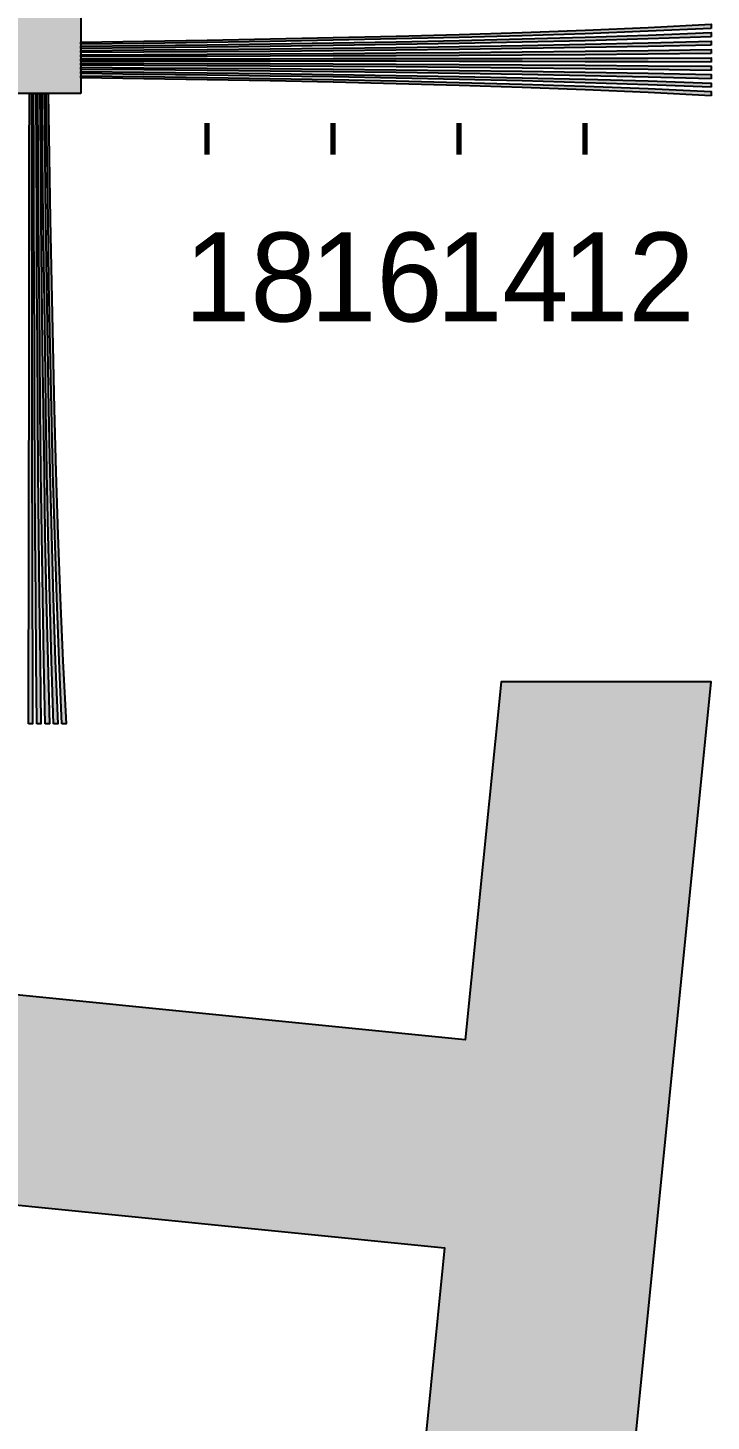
# Model space of a CAD drawing. Header units: millimetres. Extents: x 0 to 1582, y 0 to 984.
# Drawn here: x 229 to 359.1, y 443.5 to 708.8 of the extents above; entities that cross this region are included whole.
import ezdxf

# ---------------------------------------------------------------- set-up
doc = ezdxf.new("R2010")
doc.units = ezdxf.units.MM
for name, color, linetype in [('LABELS', 7, 'Continuous'), ('PERIPHERY', 7, 'Continuous'), ('SFR', 7, 'Continuous')]:
    doc.layers.add(name, color=color, linetype=linetype)

msp = doc.modelspace()

# ---------------------------------------------------------------- hatches: boundary and pattern name
at = {"layer": 'PERIPHERY', "true_color": 0x000000}
h = msp.add_hatch(color=7, dxfattribs=at)
h.dxf.hatch_style = 1
h.paths.add_polyline_path([(239.12, 696.25), (223.12, 696.25), (223.12, 712.25), (239.12, 712.25), (239.12, 696.25)])
h = msp.add_hatch(color=7, dxfattribs=at)
h.dxf.hatch_style = 1
h.paths.add_polyline_path([(359.12, 708.65), (347.12, 708.11), (335.12, 707.65), (323.12, 707.27), (311.12, 706.93), (299.12, 706.65), (287.12, 706.41), (275.12, 706.17), (263.12, 705.99), (251.12, 705.81), (239.12, 705.65), (239.12, 706.05), (251.12, 706.23), (263.12, 706.43), (275.12, 706.65), (287.12, 706.91), (299.12, 707.19), (311.12, 707.51), (323.12, 707.89), (335.12, 708.31), (347.12, 708.83), (359.12, 709.45), (359.12, 708.65)])
h = msp.add_hatch(color=7, dxfattribs=at)
h.dxf.hatch_style = 1
h.paths.add_polyline_path([(359.12, 707.05), (347.12, 706.65), (335.12, 706.31), (323.12, 706.03), (311.12, 705.79), (299.12, 705.59), (287.12, 705.41), (275.12, 705.23), (263.12, 705.09), (251.12, 704.97), (239.12, 704.85), (239.12, 705.25), (251.12, 705.39), (263.12, 705.53), (275.12, 705.71), (287.12, 705.91), (299.12, 706.11), (311.12, 706.37), (323.12, 706.65), (335.12, 706.99), (347.12, 707.37), (359.12, 707.85), (359.12, 707.05)])
h = msp.add_hatch(color=7, dxfattribs=at)
h.dxf.hatch_style = 1
h.paths.add_polyline_path([(359.12, 705.45), (347.12, 705.19), (335.12, 704.99), (323.12, 704.81), (311.12, 704.65), (299.12, 704.51), (287.12, 704.41), (275.12, 704.29), (263.12, 704.21), (251.12, 704.13), (239.12, 704.05), (239.12, 704.45), (251.12, 704.55), (263.12, 704.65), (275.12, 704.77), (287.12, 704.91), (299.12, 705.05), (311.12, 705.23), (323.12, 705.41), (335.12, 705.65), (347.12, 705.93), (359.12, 706.25), (359.12, 705.45)])
h = msp.add_hatch(color=7, dxfattribs=at)
h.dxf.hatch_style = 1
h.paths.add_polyline_path([(359.12, 703.85), (347.12, 703.75), (335.12, 703.65), (323.12, 703.57), (311.12, 703.51), (299.12, 703.45), (287.12, 703.41), (275.12, 703.35), (263.12, 703.31), (251.12, 703.29), (239.12, 703.25), (239.12, 703.65), (251.12, 703.71), (263.12, 703.77), (275.12, 703.83), (287.12, 703.91), (299.12, 703.98), (311.12, 704.06), (323.12, 704.18), (335.12, 704.31), (347.12, 704.47), (359.12, 704.65), (359.12, 703.85)])
h = msp.add_hatch(color=7, dxfattribs=at)
h.dxf.hatch_style = 1
h.paths.add_polyline_path([(359.12, 702.25), (347.12, 702.29), (335.12, 702.31), (323.12, 702.35), (311.12, 702.37), (299.12, 702.39), (287.12, 702.41), (275.12, 702.41), (263.12, 702.43), (251.12, 702.43), (239.12, 702.45), (239.12, 702.85), (251.12, 702.87), (263.12, 702.87), (275.12, 702.89), (287.12, 702.91), (299.12, 702.91), (311.12, 702.93), (323.12, 702.94), (335.12, 702.99), (347.12, 703), (359.12, 703.05), (359.12, 702.25)])
h = msp.add_hatch(color=7, dxfattribs=at)
h.dxf.hatch_style = 1
h.paths.add_polyline_path([(359.12, 700.65), (347.12, 700.83), (335.12, 700.99), (323.12, 701.11), (311.12, 701.23), (299.12, 701.31), (287.12, 701.41), (275.12, 701.47), (263.12, 701.53), (251.12, 701.59), (239.12, 701.65), (239.12, 702.05), (251.12, 702.01), (263.12, 701.99), (275.12, 701.95), (287.12, 701.91), (299.12, 701.85), (311.12, 701.79), (323.12, 701.73), (335.12, 701.65), (347.12, 701.55), (359.12, 701.45), (359.12, 700.65)])
h = msp.add_hatch(color=7, dxfattribs=at)
h.dxf.hatch_style = 1
h.paths.add_polyline_path([(359.12, 699.05), (347.12, 699.37), (335.12, 699.65), (323.12, 699.89), (311.12, 700.07), (299.12, 700.25), (287.12, 700.41), (275.12, 700.53), (263.12, 700.65), (251.12, 700.75), (239.12, 700.85), (239.12, 701.25), (251.12, 701.17), (263.12, 701.09), (275.12, 701.01), (287.12, 700.91), (299.12, 700.79), (311.12, 700.65), (323.12, 700.49), (335.12, 700.31), (347.12, 700.11), (359.12, 699.85), (359.12, 699.05)])
h = msp.add_hatch(color=7, dxfattribs=at)
h.dxf.hatch_style = 1
h.paths.add_polyline_path([(359.12, 697.45), (347.12, 697.93), (335.12, 698.31), (323.12, 698.65), (311.12, 698.93), (299.12, 699.19), (287.12, 699.41), (275.12, 699.59), (263.12, 699.77), (251.12, 699.91), (239.12, 700.05), (239.12, 700.45), (251.12, 700.33), (263.12, 700.21), (275.12, 700.07), (287.12, 699.91), (299.12, 699.71), (311.12, 699.51), (323.12, 699.27), (335.12, 698.99), (347.12, 698.65), (359.12, 698.25), (359.12, 697.45)])
h = msp.add_hatch(color=7, dxfattribs=at)
h.dxf.hatch_style = 1
h.paths.add_polyline_path([(359.12, 695.85), (347.12, 696.47), (335.12, 696.99), (323.12, 697.41), (311.12, 697.79), (299.12, 698.11), (287.12, 698.41), (275.12, 698.65), (263.12, 698.87), (251.12, 699.07), (239.12, 699.25), (239.12, 699.65), (251.12, 699.49), (263.12, 699.31), (275.12, 699.13), (287.12, 698.91), (299.12, 698.65), (311.12, 698.37), (323.12, 698.03), (335.12, 697.65), (347.12, 697.19), (359.12, 696.65), (359.12, 695.85)])
h = msp.add_hatch(color=7, dxfattribs=at)
h.dxf.hatch_style = 1
h.paths.add_polyline_path([(229.1, 576.25), (229.14, 588.25), (229.16, 600.25), (229.2, 612.25), (229.22, 624.25), (229.24, 636.25), (229.26, 648.25), (229.26, 660.25), (229.28, 672.25), (229.28, 684.25), (229.3, 696.25), (229.7, 696.25), (229.72, 684.25), (229.72, 672.25), (229.74, 660.25), (229.76, 648.25), (229.76, 636.25), (229.78, 624.25), (229.8, 612.25), (229.84, 600.25), (229.86, 588.25), (229.9, 576.25), (229.1, 576.25)])
h = msp.add_hatch(color=7, dxfattribs=at)
h.dxf.hatch_style = 1
h.paths.add_polyline_path([(230.7, 576.25), (230.6, 588.25), (230.5, 600.25), (230.42, 612.25), (230.36, 624.25), (230.3, 636.25), (230.26, 648.25), (230.2, 660.25), (230.16, 672.25), (230.14, 684.25), (230.1, 696.25), (230.5, 696.25), (230.56, 684.25), (230.62, 672.25), (230.68, 660.25), (230.76, 648.25), (230.84, 636.25), (230.92, 624.25), (231.04, 612.25), (231.16, 600.25), (231.32, 588.25), (231.5, 576.25), (230.7, 576.25)])
h = msp.add_hatch(color=7, dxfattribs=at)
h.dxf.hatch_style = 1
h.paths.add_polyline_path([(232.3, 576.25), (232.04, 588.25), (231.84, 600.25), (231.66, 612.25), (231.5, 624.25), (231.36, 636.25), (231.26, 648.25), (231.14, 660.25), (231.06, 672.25), (230.98, 684.25), (230.9, 696.25), (231.3, 696.25), (231.4, 684.25), (231.5, 672.25), (231.62, 660.25), (231.76, 648.25), (231.9, 636.25), (232.08, 624.25), (232.26, 612.25), (232.5, 600.25), (232.78, 588.25), (233.1, 576.25), (232.3, 576.25)])
h = msp.add_hatch(color=7, dxfattribs=at)
h.dxf.hatch_style = 1
h.paths.add_polyline_path([(233.9, 576.25), (233.5, 588.25), (233.16, 600.25), (232.88, 612.25), (232.64, 624.25), (232.44, 636.25), (232.27, 648.25), (232.08, 660.25), (231.94, 672.25), (231.82, 684.25), (231.7, 696.25), (232.1, 696.25), (232.24, 684.25), (232.38, 672.25), (232.56, 660.25), (232.76, 648.25), (232.96, 636.25), (233.22, 624.25), (233.5, 612.25), (233.84, 600.25), (234.22, 588.25), (234.7, 576.25), (233.9, 576.25)])
h = msp.add_hatch(color=7, dxfattribs=at)
h.dxf.hatch_style = 1
h.paths.add_polyline_path([(235.5, 576.25), (234.96, 588.25), (234.5, 600.25), (234.12, 612.25), (233.78, 624.25), (233.5, 636.25), (233.26, 648.25), (233.02, 660.25), (232.84, 672.25), (232.66, 684.25), (232.5, 696.25), (232.9, 696.25), (233.08, 684.25), (233.28, 672.25), (233.5, 660.25), (233.76, 648.25), (234.04, 636.25), (234.36, 624.25), (234.74, 612.25), (235.16, 600.25), (235.68, 588.25), (236.3, 576.25), (235.5, 576.25)])
at = {"layer": 'SFR', "true_color": 0x000000}
h = msp.add_hatch(color=7, dxfattribs=at)
h.dxf.hatch_style = 1
h.paths.add_polyline_path([(119.12, 584.25), (103.12, 424.25), (143.12, 424.25), (149.93, 492.37), (308.35, 476.53), (303.12, 424.25), (343.12, 424.25), (359.12, 584.25), (319.12, 584.25), (312.31, 516.13), (153.89, 531.97), (159.12, 584.25), (119.12, 584.25), (119.12, 584.25)])

# ---------------------------------------------------------------- linework, layer by layer
at = {"layer": 'PERIPHERY', "color": 250}
for points in [[(239.12, 696.25), (223.12, 696.25), (223.12, 712.25), (239.12, 712.25), (239.12, 696.25)], [(359.12, 708.65), (347.12, 708.11), (335.12, 707.65), (323.12, 707.27), (311.12, 706.93), (299.12, 706.65), (287.12, 706.41), (275.12, 706.17), (263.12, 705.99), (251.12, 705.81), (239.12, 705.65), (239.12, 706.05), (251.12, 706.23), (263.12, 706.43), (275.12, 706.65), (287.12, 706.91), (299.12, 707.19), (311.12, 707.51), (323.12, 707.89), (335.12, 708.31), (347.12, 708.83), (359.12, 709.45), (359.12, 708.65)], [(359.12, 707.05), (347.12, 706.65), (335.12, 706.31), (323.12, 706.03), (311.12, 705.79), (299.12, 705.59), (287.12, 705.41), (275.12, 705.23), (263.12, 705.09), (251.12, 704.97), (239.12, 704.85), (239.12, 705.25), (251.12, 705.39), (263.12, 705.53), (275.12, 705.71), (287.12, 705.91), (299.12, 706.11), (311.12, 706.37), (323.12, 706.65), (335.12, 706.99), (347.12, 707.37), (359.12, 707.85), (359.12, 707.05)], [(359.12, 705.45), (347.12, 705.19), (335.12, 704.99), (323.12, 704.81), (311.12, 704.65), (299.12, 704.51), (287.12, 704.41), (275.12, 704.29), (263.12, 704.21), (251.12, 704.13), (239.12, 704.05), (239.12, 704.45), (251.12, 704.55), (263.12, 704.65), (275.12, 704.77), (287.12, 704.91), (299.12, 705.05), (311.12, 705.23), (323.12, 705.41), (335.12, 705.65), (347.12, 705.93), (359.12, 706.25), (359.12, 705.45)], [(359.12, 703.85), (347.12, 703.75), (335.12, 703.65), (323.12, 703.57), (311.12, 703.51), (299.12, 703.45), (287.12, 703.41), (275.12, 703.35), (263.12, 703.31), (251.12, 703.29), (239.12, 703.25), (239.12, 703.65), (251.12, 703.71), (263.12, 703.77), (275.12, 703.83), (287.12, 703.91), (299.12, 703.98), (311.12, 704.06), (323.12, 704.18), (335.12, 704.31), (347.12, 704.47), (359.12, 704.65), (359.12, 703.85)], [(359.12, 702.25), (347.12, 702.29), (335.12, 702.31), (323.12, 702.35), (311.12, 702.37), (299.12, 702.39), (287.12, 702.41), (275.12, 702.41), (263.12, 702.43), (251.12, 702.43), (239.12, 702.45), (239.12, 702.85), (251.12, 702.87), (263.12, 702.87), (275.12, 702.89), (287.12, 702.91), (299.12, 702.91), (311.12, 702.93), (323.12, 702.94), (335.12, 702.99), (347.12, 703), (359.12, 703.05), (359.12, 702.25)], [(359.12, 700.65), (347.12, 700.83), (335.12, 700.99), (323.12, 701.11), (311.12, 701.23), (299.12, 701.31), (287.12, 701.41), (275.12, 701.47), (263.12, 701.53), (251.12, 701.59), (239.12, 701.65), (239.12, 702.05), (251.12, 702.01), (263.12, 701.99), (275.12, 701.95), (287.12, 701.91), (299.12, 701.85), (311.12, 701.79), (323.12, 701.73), (335.12, 701.65), (347.12, 701.55), (359.12, 701.45), (359.12, 700.65)], [(359.12, 699.05), (347.12, 699.37), (335.12, 699.65), (323.12, 699.89), (311.12, 700.07), (299.12, 700.25), (287.12, 700.41), (275.12, 700.53), (263.12, 700.65), (251.12, 700.75), (239.12, 700.85), (239.12, 701.25), (251.12, 701.17), (263.12, 701.09), (275.12, 701.01), (287.12, 700.91), (299.12, 700.79), (311.12, 700.65), (323.12, 700.49), (335.12, 700.31), (347.12, 700.11), (359.12, 699.85), (359.12, 699.05)], [(359.12, 697.45), (347.12, 697.93), (335.12, 698.31), (323.12, 698.65), (311.12, 698.93), (299.12, 699.19), (287.12, 699.41), (275.12, 699.59), (263.12, 699.77), (251.12, 699.91), (239.12, 700.05), (239.12, 700.45), (251.12, 700.33), (263.12, 700.21), (275.12, 700.07), (287.12, 699.91), (299.12, 699.71), (311.12, 699.51), (323.12, 699.27), (335.12, 698.99), (347.12, 698.65), (359.12, 698.25), (359.12, 697.45)], [(359.12, 695.85), (347.12, 696.47), (335.12, 696.99), (323.12, 697.41), (311.12, 697.79), (299.12, 698.11), (287.12, 698.41), (275.12, 698.65), (263.12, 698.87), (251.12, 699.07), (239.12, 699.25), (239.12, 699.65), (251.12, 699.49), (263.12, 699.31), (275.12, 699.13), (287.12, 698.91), (299.12, 698.65), (311.12, 698.37), (323.12, 698.03), (335.12, 697.65), (347.12, 697.19), (359.12, 696.65), (359.12, 695.85)], [(229.1, 576.25), (229.14, 588.25), (229.16, 600.25), (229.2, 612.25), (229.22, 624.25), (229.24, 636.25), (229.26, 648.25), (229.26, 660.25), (229.28, 672.25), (229.28, 684.25), (229.3, 696.25), (229.7, 696.25), (229.72, 684.25), (229.72, 672.25), (229.74, 660.25), (229.76, 648.25), (229.76, 636.25), (229.78, 624.25), (229.8, 612.25), (229.84, 600.25), (229.86, 588.25), (229.9, 576.25), (229.1, 576.25)], [(230.7, 576.25), (230.6, 588.25), (230.5, 600.25), (230.42, 612.25), (230.36, 624.25), (230.3, 636.25), (230.26, 648.25), (230.2, 660.25), (230.16, 672.25), (230.14, 684.25), (230.1, 696.25), (230.5, 696.25), (230.56, 684.25), (230.62, 672.25), (230.68, 660.25), (230.76, 648.25), (230.84, 636.25), (230.92, 624.25), (231.04, 612.25), (231.16, 600.25), (231.32, 588.25), (231.5, 576.25), (230.7, 576.25)], [(232.3, 576.25), (232.04, 588.25), (231.84, 600.25), (231.66, 612.25), (231.5, 624.25), (231.36, 636.25), (231.26, 648.25), (231.14, 660.25), (231.06, 672.25), (230.98, 684.25), (230.9, 696.25), (231.3, 696.25), (231.4, 684.25), (231.5, 672.25), (231.62, 660.25), (231.76, 648.25), (231.9, 636.25), (232.08, 624.25), (232.26, 612.25), (232.5, 600.25), (232.78, 588.25), (233.1, 576.25), (232.3, 576.25)], [(233.9, 576.25), (233.5, 588.25), (233.16, 600.25), (232.88, 612.25), (232.64, 624.25), (232.44, 636.25), (232.27, 648.25), (232.08, 660.25), (231.94, 672.25), (231.82, 684.25), (231.7, 696.25), (232.1, 696.25), (232.24, 684.25), (232.38, 672.25), (232.56, 660.25), (232.76, 648.25), (232.96, 636.25), (233.22, 624.25), (233.5, 612.25), (233.84, 600.25), (234.22, 588.25), (234.7, 576.25), (233.9, 576.25)], [(235.5, 576.25), (234.96, 588.25), (234.5, 600.25), (234.12, 612.25), (233.78, 624.25), (233.5, 636.25), (233.26, 648.25), (233.02, 660.25), (232.84, 672.25), (232.66, 684.25), (232.5, 696.25), (232.9, 696.25), (233.08, 684.25), (233.28, 672.25), (233.5, 660.25), (233.76, 648.25), (234.04, 636.25), (234.36, 624.25), (234.74, 612.25), (235.16, 600.25), (235.68, 588.25), (236.3, 576.25), (235.5, 576.25)]]:
    msp.add_lwpolyline(points, close=True, dxfattribs=at)
at = {"layer": 'PERIPHERY', "color": 250, "lineweight": 35, "const_width": 1}
for points in [[(263.12, 684.65), (263.12, 690.65)], [(287.12, 684.65), (287.12, 690.65)], [(311.12, 684.65), (311.12, 690.65)], [(335.12, 684.65), (335.12, 690.65)]]:
    msp.add_lwpolyline(points, dxfattribs=at)
at = {"layer": 'PERIPHERY', "color": 250, "true_color": 0x000000}
for points in [[(239.12, 696.25), (239.12, 712.25), (223.12, 712.25)], [(223.12, 712.25), (223.12, 696.25), (239.12, 696.25)], [(359.12, 708.65), (299.12, 707.19), (239.12, 705.65)], [(359.12, 708.65), (239.12, 705.65), (251.12, 705.81)], [(359.12, 708.65), (251.12, 705.81), (263.12, 705.99)], [(359.12, 708.65), (263.12, 705.99), (275.12, 706.17)], [(359.12, 708.65), (275.12, 706.17), (287.12, 706.41)], [(359.12, 708.65), (287.12, 706.41), (299.12, 706.65)], [(359.12, 708.65), (311.12, 707.51), (299.12, 707.19)], [(359.12, 708.65), (299.12, 706.65), (311.12, 706.93)], [(359.12, 708.65), (323.12, 707.89), (311.12, 707.51)], [(359.12, 708.65), (311.12, 706.93), (323.12, 707.27)], [(359.12, 708.65), (335.12, 708.31), (323.12, 707.89)], [(359.12, 708.65), (323.12, 707.27), (335.12, 707.65)], [(359.12, 708.65), (347.12, 708.83), (335.12, 708.31)], [(335.12, 707.65), (347.12, 708.11), (359.12, 708.65)], [(359.12, 708.65), (359.12, 709.45), (347.12, 708.83)], [(299.12, 707.19), (287.12, 706.91), (239.12, 705.65)], [(359.12, 707.05), (275.12, 705.71), (239.12, 704.85)], [(359.12, 707.05), (239.12, 704.85), (251.12, 704.97)], [(287.12, 706.91), (275.12, 706.65), (239.12, 705.65)], [(275.12, 706.65), (263.12, 706.43), (239.12, 705.65)], [(263.12, 706.43), (251.12, 706.23), (239.12, 705.65)], [(251.12, 706.23), (239.12, 706.05), (239.12, 705.65)], [(275.12, 705.71), (263.12, 705.53), (239.12, 704.85)], [(263.12, 705.53), (251.12, 705.39), (239.12, 704.85)], [(359.12, 707.05), (251.12, 704.97), (263.12, 705.09)], [(359.12, 707.05), (263.12, 705.09), (275.12, 705.23)], [(359.12, 707.05), (287.12, 705.91), (275.12, 705.71)], [(359.12, 707.05), (275.12, 705.23), (287.12, 705.41)], [(359.12, 707.05), (299.12, 706.11), (287.12, 705.91)], [(359.12, 707.05), (287.12, 705.41), (299.12, 705.59)], [(359.12, 707.05), (311.12, 706.37), (299.12, 706.11)], [(359.12, 707.05), (299.12, 705.59), (311.12, 705.79)], [(359.12, 707.05), (323.12, 706.65), (311.12, 706.37)], [(359.12, 707.05), (311.12, 705.79), (323.12, 706.03)], [(359.12, 707.05), (335.12, 706.99), (323.12, 706.65)], [(359.12, 707.05), (323.12, 706.03), (335.12, 706.31)], [(359.12, 705.45), (335.12, 705.65), (323.12, 705.41)], [(359.12, 707.05), (347.12, 707.37), (335.12, 706.99)], [(335.12, 706.31), (347.12, 706.65), (359.12, 707.05)], [(359.12, 705.45), (347.12, 705.93), (335.12, 705.65)], [(359.12, 707.05), (359.12, 707.85), (347.12, 707.37)], [(359.12, 705.45), (359.12, 706.25), (347.12, 705.93)], [(359.12, 705.45), (251.12, 704.55), (239.12, 704.45)], [(359.12, 705.45), (239.12, 704.45), (239.12, 704.05)], [(359.12, 705.45), (239.12, 704.05), (251.12, 704.13)], [(251.12, 705.39), (239.12, 705.25), (239.12, 704.85)], [(359.12, 703.85), (251.12, 703.71), (239.12, 703.65)], [(359.12, 703.85), (239.12, 703.65), (239.12, 703.25)], [(359.12, 703.85), (239.12, 703.25), (251.12, 703.29)], [(359.12, 702.25), (251.12, 702.87), (239.12, 702.85)], [(359.12, 705.45), (263.12, 704.65), (251.12, 704.55)], [(359.12, 705.45), (251.12, 704.13), (263.12, 704.21)], [(359.12, 703.85), (263.12, 703.77), (251.12, 703.71)], [(359.12, 703.85), (251.12, 703.29), (263.12, 703.31)], [(359.12, 702.25), (263.12, 702.87), (251.12, 702.87)], [(359.12, 705.45), (275.12, 704.77), (263.12, 704.65)], [(359.12, 705.45), (263.12, 704.21), (275.12, 704.29)], [(359.12, 703.85), (275.12, 703.83), (263.12, 703.77)], [(359.12, 703.85), (263.12, 703.31), (275.12, 703.35)], [(359.12, 702.25), (275.12, 702.89), (263.12, 702.87)], [(359.12, 705.45), (287.12, 704.91), (275.12, 704.77)], [(359.12, 705.45), (275.12, 704.29), (287.12, 704.41)], [(359.12, 703.85), (287.12, 703.91), (275.12, 703.83)], [(359.12, 703.85), (275.12, 703.35), (287.12, 703.41)], [(359.12, 702.25), (287.12, 702.91), (275.12, 702.89)], [(359.12, 705.45), (299.12, 705.05), (287.12, 704.91)], [(359.12, 705.45), (287.12, 704.41), (299.12, 704.51)], [(359.12, 703.85), (299.12, 703.98), (287.12, 703.91)], [(359.12, 703.85), (287.12, 703.41), (299.12, 703.45)], [(359.12, 702.25), (299.12, 702.91), (287.12, 702.91)], [(359.12, 705.45), (311.12, 705.23), (299.12, 705.05)], [(359.12, 705.45), (299.12, 704.51), (311.12, 704.65)], [(359.12, 703.85), (311.12, 704.06), (299.12, 703.98)], [(359.12, 703.85), (299.12, 703.45), (311.12, 703.51)], [(359.12, 702.25), (311.12, 702.93), (299.12, 702.91)], [(359.12, 705.45), (323.12, 705.41), (311.12, 705.23)], [(359.12, 705.45), (311.12, 704.65), (323.12, 704.81)], [(359.12, 703.85), (323.12, 704.18), (311.12, 704.06)], [(359.12, 703.85), (311.12, 703.51), (323.12, 703.57)], [(359.12, 702.25), (323.12, 702.94), (311.12, 702.93)], [(359.12, 705.45), (323.12, 704.81), (335.12, 704.99)], [(359.12, 703.85), (335.12, 704.31), (323.12, 704.18)], [(359.12, 703.85), (323.12, 703.57), (335.12, 703.65)], [(359.12, 702.25), (335.12, 702.99), (323.12, 702.94)], [(335.12, 704.99), (347.12, 705.19), (359.12, 705.45)], [(359.12, 703.85), (347.12, 704.47), (335.12, 704.31)], [(335.12, 703.65), (347.12, 703.75), (359.12, 703.85)], [(359.12, 702.25), (347.12, 703), (335.12, 702.99)], [(359.12, 703.85), (359.12, 704.65), (347.12, 704.47)], [(359.12, 702.25), (359.12, 703.05), (347.12, 703)], [(239.12, 702.85), (239.12, 702.45), (251.12, 702.43)], [(239.12, 702.85), (251.12, 702.43), (263.12, 702.43)], [(239.12, 702.85), (263.12, 702.43), (275.12, 702.41)], [(239.12, 702.85), (275.12, 702.41), (287.12, 702.41)], [(239.12, 702.85), (287.12, 702.41), (299.12, 702.39)], [(239.12, 702.85), (299.12, 702.39), (311.12, 702.37)], [(239.12, 702.85), (311.12, 702.37), (323.12, 702.35)], [(239.12, 702.85), (323.12, 702.35), (335.12, 702.31)], [(239.12, 702.85), (335.12, 702.31), (347.12, 702.29)], [(239.12, 702.85), (347.12, 702.29), (359.12, 702.25)], [(251.12, 702.01), (239.12, 702.05), (239.12, 701.65)], [(275.12, 701.95), (251.12, 702.01), (239.12, 701.65)], [(275.12, 701.95), (239.12, 701.65), (251.12, 701.59)], [(299.12, 700.79), (251.12, 701.17), (239.12, 701.25)], [(299.12, 700.79), (239.12, 701.25), (239.12, 700.85)], [(299.12, 700.79), (239.12, 700.85), (251.12, 700.75)], [(311.12, 699.51), (251.12, 700.33), (239.12, 700.45)], [(311.12, 699.51), (239.12, 700.45), (239.12, 700.05)], [(275.12, 701.95), (263.12, 701.99), (251.12, 702.01)], [(275.12, 701.95), (251.12, 701.59), (263.12, 701.53)], [(299.12, 700.79), (263.12, 701.09), (251.12, 701.17)], [(299.12, 700.79), (251.12, 700.75), (263.12, 700.65)], [(311.12, 699.51), (263.12, 700.21), (251.12, 700.33)], [(275.12, 701.95), (263.12, 701.53), (275.12, 701.47)], [(299.12, 700.79), (275.12, 701.01), (263.12, 701.09)], [(299.12, 700.79), (263.12, 700.65), (275.12, 700.53)], [(359.12, 700.65), (287.12, 701.91), (275.12, 701.95)], [(275.12, 701.95), (275.12, 701.47), (287.12, 701.41)], [(275.12, 701.95), (287.12, 701.41), (299.12, 701.31)], [(275.12, 701.95), (299.12, 701.31), (311.12, 701.23)], [(275.12, 701.95), (311.12, 701.23), (323.12, 701.11)], [(275.12, 701.95), (323.12, 701.11), (335.12, 700.99)], [(275.12, 701.95), (335.12, 700.99), (347.12, 700.83)], [(275.12, 701.95), (347.12, 700.83), (359.12, 700.65)], [(299.12, 700.79), (287.12, 700.91), (275.12, 701.01)], [(299.12, 700.79), (275.12, 700.53), (287.12, 700.41)], [(359.12, 700.65), (299.12, 701.85), (287.12, 701.91)], [(299.12, 700.79), (287.12, 700.41), (299.12, 700.25)], [(359.12, 700.65), (311.12, 701.79), (299.12, 701.85)], [(359.12, 699.05), (311.12, 700.65), (299.12, 700.79)], [(299.12, 700.79), (299.12, 700.25), (311.12, 700.07)], [(299.12, 700.79), (311.12, 700.07), (323.12, 699.89)], [(299.12, 700.79), (323.12, 699.89), (335.12, 699.65)], [(299.12, 700.79), (335.12, 699.65), (347.12, 699.37)], [(299.12, 700.79), (347.12, 699.37), (359.12, 699.05)], [(359.12, 700.65), (323.12, 701.73), (311.12, 701.79)], [(359.12, 699.05), (323.12, 700.49), (311.12, 700.65)], [(359.12, 700.65), (335.12, 701.65), (323.12, 701.73)], [(359.12, 699.05), (335.12, 700.31), (323.12, 700.49)], [(359.12, 700.65), (347.12, 701.55), (335.12, 701.65)], [(359.12, 699.05), (347.12, 700.11), (335.12, 700.31)], [(359.12, 700.65), (359.12, 701.45), (347.12, 701.55)], [(311.12, 699.51), (239.12, 700.05), (251.12, 699.91)], [(311.12, 698.37), (251.12, 699.49), (239.12, 699.65)], [(311.12, 698.37), (239.12, 699.65), (239.12, 699.25)], [(311.12, 698.37), (239.12, 699.25), (251.12, 699.07)], [(311.12, 699.51), (251.12, 699.91), (263.12, 699.77)], [(311.12, 698.37), (263.12, 699.31), (251.12, 699.49)], [(311.12, 698.37), (251.12, 699.07), (263.12, 698.87)], [(311.12, 699.51), (275.12, 700.07), (263.12, 700.21)], [(311.12, 699.51), (263.12, 699.77), (275.12, 699.59)], [(311.12, 698.37), (275.12, 699.13), (263.12, 699.31)], [(311.12, 698.37), (263.12, 698.87), (275.12, 698.65)], [(299.12, 699.71), (287.12, 699.91), (275.12, 700.07)], [(311.12, 699.51), (299.12, 699.71), (275.12, 700.07)], [(311.12, 699.51), (275.12, 699.59), (287.12, 699.41)], [(311.12, 698.37), (287.12, 698.91), (275.12, 699.13)], [(311.12, 698.37), (275.12, 698.65), (287.12, 698.41)], [(311.12, 699.51), (287.12, 699.41), (299.12, 699.19)], [(311.12, 698.37), (299.12, 698.65), (287.12, 698.91)], [(311.12, 698.37), (287.12, 698.41), (299.12, 698.11)], [(311.12, 699.51), (299.12, 699.19), (311.12, 698.93)], [(311.12, 698.37), (299.12, 698.11), (311.12, 697.79)], [(359.12, 697.45), (323.12, 699.27), (311.12, 699.51)], [(311.12, 699.51), (311.12, 698.93), (323.12, 698.65)], [(311.12, 699.51), (323.12, 698.65), (335.12, 698.31)], [(311.12, 699.51), (335.12, 698.31), (347.12, 697.93)], [(311.12, 699.51), (347.12, 697.93), (359.12, 697.45)], [(359.12, 695.85), (323.12, 698.03), (311.12, 698.37)], [(311.12, 698.37), (311.12, 697.79), (323.12, 697.41)], [(311.12, 698.37), (323.12, 697.41), (335.12, 696.99)], [(311.12, 698.37), (335.12, 696.99), (347.12, 696.47)], [(311.12, 698.37), (347.12, 696.47), (359.12, 695.85)], [(359.12, 697.45), (335.12, 698.99), (323.12, 699.27)], [(359.12, 695.85), (335.12, 697.65), (323.12, 698.03)], [(359.12, 697.45), (347.12, 698.65), (335.12, 698.99)], [(359.12, 695.85), (347.12, 697.19), (335.12, 697.65)], [(359.12, 699.05), (359.12, 699.85), (347.12, 700.11)], [(359.12, 697.45), (359.12, 698.25), (347.12, 698.65)], [(229.1, 576.25), (229.72, 684.25), (229.7, 696.25)], [(229.7, 696.25), (229.14, 588.25), (229.1, 576.25)], [(229.7, 696.25), (229.16, 600.25), (229.14, 588.25)], [(229.7, 696.25), (229.2, 612.25), (229.16, 600.25)], [(229.7, 696.25), (229.22, 624.25), (229.2, 612.25)], [(229.7, 696.25), (229.24, 636.25), (229.22, 624.25)], [(229.7, 696.25), (229.26, 648.25), (229.24, 636.25)], [(229.7, 696.25), (229.28, 672.25), (229.26, 660.25)], [(229.7, 696.25), (229.26, 660.25), (229.26, 648.25)], [(229.7, 696.25), (229.3, 696.25), (229.28, 684.25)], [(229.7, 696.25), (229.28, 684.25), (229.28, 672.25)], [(230.7, 576.25), (230.5, 696.25), (230.1, 696.25)], [(230.7, 576.25), (230.1, 696.25), (230.14, 684.25)], [(230.7, 576.25), (230.56, 684.25), (230.5, 696.25)], [(232.3, 576.25), (231.3, 696.25), (230.9, 696.25)], [(232.3, 576.25), (230.9, 696.25), (230.98, 684.25)], [(232.3, 576.25), (231.4, 684.25), (231.3, 696.25)], [(232.24, 684.25), (232.1, 696.25), (231.7, 696.25)], [(232.38, 672.25), (232.24, 684.25), (231.7, 696.25)], [(232.56, 660.25), (232.38, 672.25), (231.7, 696.25)], [(233.9, 576.25), (232.56, 660.25), (231.7, 696.25)], [(233.9, 576.25), (231.7, 696.25), (231.82, 684.25)], [(233.08, 684.25), (232.9, 696.25), (232.5, 696.25)], [(233.28, 672.25), (233.08, 684.25), (232.5, 696.25)], [(233.5, 660.25), (233.28, 672.25), (232.5, 696.25)], [(233.76, 648.25), (233.5, 660.25), (232.5, 696.25)], [(234.04, 636.25), (233.76, 648.25), (232.5, 696.25)], [(235.5, 576.25), (234.04, 636.25), (232.5, 696.25)], [(235.5, 576.25), (232.5, 696.25), (232.66, 684.25)], [(359.12, 695.85), (359.12, 696.65), (347.12, 697.19)], [(229.1, 576.25), (229.72, 672.25), (229.72, 684.25)], [(230.7, 576.25), (230.14, 684.25), (230.16, 672.25)], [(230.7, 576.25), (230.62, 672.25), (230.56, 684.25)], [(232.3, 576.25), (230.98, 684.25), (231.06, 672.25)], [(232.3, 576.25), (231.5, 672.25), (231.4, 684.25)], [(233.9, 576.25), (231.82, 684.25), (231.94, 672.25)], [(235.5, 576.25), (232.66, 684.25), (232.84, 672.25)], [(229.1, 576.25), (229.74, 660.25), (229.72, 672.25)], [(230.7, 576.25), (230.16, 672.25), (230.2, 660.25)], [(230.7, 576.25), (230.68, 660.25), (230.62, 672.25)], [(232.3, 576.25), (231.06, 672.25), (231.14, 660.25)], [(232.3, 576.25), (231.62, 660.25), (231.5, 672.25)], [(233.9, 576.25), (231.94, 672.25), (232.08, 660.25)], [(235.5, 576.25), (232.84, 672.25), (233.02, 660.25)], [(229.1, 576.25), (229.76, 648.25), (229.74, 660.25)], [(230.7, 576.25), (230.2, 660.25), (230.26, 648.25)], [(230.7, 576.25), (230.76, 648.25), (230.68, 660.25)], [(232.3, 576.25), (231.14, 660.25), (231.26, 648.25)], [(232.3, 576.25), (231.76, 648.25), (231.62, 660.25)], [(233.9, 576.25), (232.08, 660.25), (232.27, 648.25)], [(233.9, 576.25), (232.76, 648.25), (232.56, 660.25)], [(235.5, 576.25), (233.02, 660.25), (233.26, 648.25)], [(229.1, 576.25), (229.76, 636.25), (229.76, 648.25)], [(230.7, 576.25), (230.26, 648.25), (230.3, 636.25)], [(230.7, 576.25), (230.84, 636.25), (230.76, 648.25)], [(232.3, 576.25), (231.26, 648.25), (231.36, 636.25)], [(232.3, 576.25), (231.9, 636.25), (231.76, 648.25)], [(233.9, 576.25), (232.27, 648.25), (232.44, 636.25)], [(233.9, 576.25), (232.96, 636.25), (232.76, 648.25)], [(235.5, 576.25), (233.26, 648.25), (233.5, 636.25)], [(229.1, 576.25), (229.78, 624.25), (229.76, 636.25)], [(230.7, 576.25), (230.3, 636.25), (230.36, 624.25)], [(230.7, 576.25), (230.92, 624.25), (230.84, 636.25)], [(232.3, 576.25), (231.36, 636.25), (231.5, 624.25)], [(232.3, 576.25), (232.08, 624.25), (231.9, 636.25)], [(233.9, 576.25), (232.44, 636.25), (232.64, 624.25)], [(233.9, 576.25), (233.22, 624.25), (232.96, 636.25)], [(235.5, 576.25), (233.5, 636.25), (233.78, 624.25)], [(235.5, 576.25), (234.36, 624.25), (234.04, 636.25)], [(229.1, 576.25), (229.8, 612.25), (229.78, 624.25)], [(230.7, 576.25), (230.36, 624.25), (230.42, 612.25)], [(230.7, 576.25), (231.04, 612.25), (230.92, 624.25)], [(232.3, 576.25), (231.5, 624.25), (231.66, 612.25)], [(232.3, 576.25), (232.26, 612.25), (232.08, 624.25)], [(233.9, 576.25), (232.64, 624.25), (232.88, 612.25)], [(233.9, 576.25), (233.5, 612.25), (233.22, 624.25)], [(235.5, 576.25), (233.78, 624.25), (234.12, 612.25)], [(235.5, 576.25), (234.74, 612.25), (234.36, 624.25)], [(229.1, 576.25), (229.84, 600.25), (229.8, 612.25)], [(230.7, 576.25), (230.42, 612.25), (230.5, 600.25)], [(230.7, 576.25), (231.16, 600.25), (231.04, 612.25)], [(232.3, 576.25), (231.66, 612.25), (231.84, 600.25)], [(232.3, 576.25), (232.5, 600.25), (232.26, 612.25)], [(233.9, 576.25), (232.88, 612.25), (233.16, 600.25)], [(233.9, 576.25), (233.84, 600.25), (233.5, 612.25)], [(235.5, 576.25), (234.12, 612.25), (234.5, 600.25)], [(235.5, 576.25), (235.16, 600.25), (234.74, 612.25)], [(229.1, 576.25), (229.86, 588.25), (229.84, 600.25)], [(230.5, 600.25), (230.6, 588.25), (230.7, 576.25)], [(230.7, 576.25), (231.32, 588.25), (231.16, 600.25)], [(231.84, 600.25), (232.04, 588.25), (232.3, 576.25)], [(232.3, 576.25), (232.78, 588.25), (232.5, 600.25)], [(233.16, 600.25), (233.5, 588.25), (233.9, 576.25)], [(233.9, 576.25), (234.22, 588.25), (233.84, 600.25)], [(234.5, 600.25), (234.96, 588.25), (235.5, 576.25)], [(235.5, 576.25), (235.68, 588.25), (235.16, 600.25)], [(229.1, 576.25), (229.9, 576.25), (229.86, 588.25)], [(230.7, 576.25), (231.5, 576.25), (231.32, 588.25)], [(232.3, 576.25), (233.1, 576.25), (232.78, 588.25)], [(233.9, 576.25), (234.7, 576.25), (234.22, 588.25)], [(235.5, 576.25), (236.3, 576.25), (235.68, 588.25)]]:
    msp.add_solid(points, dxfattribs=at)
at = {"layer": 'SFR', "color": 250}
msp.add_lwpolyline([(119.12, 584.25), (103.12, 424.25), (143.12, 424.25), (149.93, 492.37), (308.35, 476.53), (303.12, 424.25), (343.12, 424.25), (359.12, 584.25), (319.12, 584.25), (312.31, 516.13), (153.89, 531.97), (159.12, 584.25), (119.12, 584.25), (119.12, 584.25)], close=True, dxfattribs=at)
at = {"layer": 'SFR', "color": 250, "true_color": 0x000000}
for points in [[(308.35, 476.53), (343.12, 424.25), (359.12, 584.25)], [(308.35, 476.53), (359.12, 584.25), (319.12, 584.25)], [(308.35, 476.53), (319.12, 584.25), (312.31, 516.13)], [(149.93, 492.37), (312.31, 516.13), (153.89, 531.97)], [(149.93, 492.37), (308.35, 476.53), (312.31, 516.13)], [(308.35, 476.53), (303.12, 424.25), (343.12, 424.25)]]:
    msp.add_solid(points, dxfattribs=at)

# ---------------------------------------------------------------- texts
at = {"layer": 'LABELS', "color": 250}
for s, p in [('18', (258.78, 652.87)), ('16', (282.78, 652.87)), ('14', (306.78, 652.87)), ('12', (330.78, 652.87))]:
    msp.add_text(s, height=16.933, dxfattribs=at).set_placement(p)

doc.saveas('drawing.dxf')
